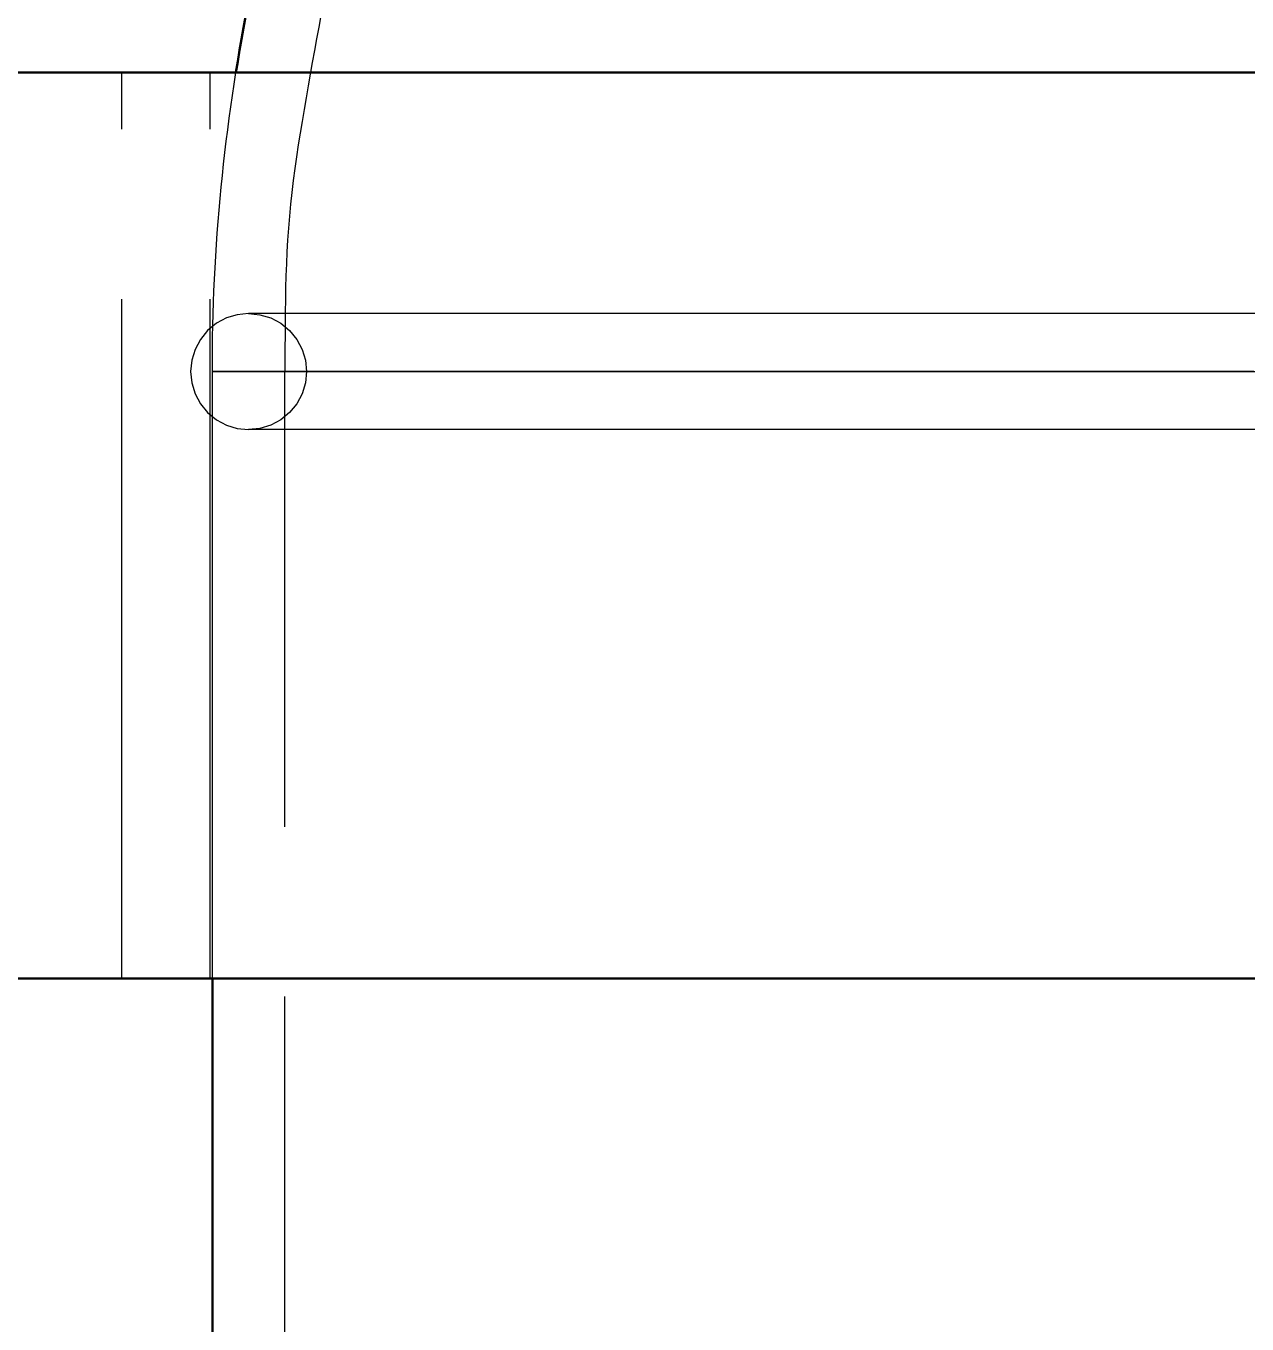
# Model space of a CAD drawing. Header units: millimetres. Extents: x 0 to 594, y 0 to 420.
# Drawn here: x 202.48 to 207.87, y 340.09 to 345.83 of the extents above; entities that cross this region are included whole.
import ezdxf

# ---------------------------------------------------------------- set-up
doc = ezdxf.new("R2010")
doc.units = ezdxf.units.MM
doc.linetypes.add('ISO02-TRAZOS', pattern=[3.75, 3, -0.75])
doc.layers.add('01-VISIBLE', color=7, linetype='CONTINUOUS', lineweight=50)
doc.layers.add('02-OCULTA', color=4, linetype='ISO02-TRAZOS', lineweight=25)

msp = doc.modelspace()

# ---------------------------------------------------------------- linework, layer by layer
at = {"layer": '01-VISIBLE'}
for p, q in [((223.3, 345.62), (182.5, 345.62)), ((223.3, 341.62), (182.5, 341.62)), ((203.3, 291.74), (203.3, 341.62))]:
    msp.add_line(p, q, dxfattribs=at)
msp.add_lwpolyline([(203.4041, 345.62), (203.4121, 345.6694), (203.4204, 345.7187), (203.4289, 345.7679), (203.4377, 345.8172), (203.4469, 345.8663)], dxfattribs=at)
at = {"layer": '02-OCULTA'}
for p, q in [((221.55, 345.62), (182.5, 345.62)), ((221.55, 345.62), (182.5, 345.62)), ((223.3, 345.62), (182.5, 345.62)), ((202.9, 341.62), (202.9, 345.62)), ((203.29, 341.62), (203.29, 345.62)), ((203.3, 341.62), (203.3, 344.3)), ((203.62, 267.29), (203.62, 344.3)), ((221.55, 341.62), (182.5, 341.62)), ((223.3, 341.62), (182.5, 341.62)), ((221.55, 341.62), (182.5, 341.62))]:
    msp.add_line(p, q, dxfattribs=at)
for points in [[(203.7798, 345.8727), (203.7701, 345.8208), (203.7605, 345.7688), (203.751, 345.7169), (203.7416, 345.6649), (203.7323, 345.6129), (203.7232, 345.5609), (203.7141, 345.5089), (203.7051, 345.4568), (203.6964, 345.4047), (203.6878, 345.3526), (203.6795, 345.3005), (203.6715, 345.2482), (203.664, 345.196), (203.6571, 345.1436), (203.6507, 345.0912), (203.645, 345.0387), (203.6401, 344.9861), (203.6358, 344.9334), (203.6323, 344.8808), (203.6293, 344.828), (203.627, 344.7753), (203.6252, 344.7225), (203.6238, 344.6697), (203.6227, 344.6169), (203.622, 344.5641), (203.6214, 344.5113), (203.621, 344.4584), (203.6207, 344.4056), (203.6204, 344.3528), (203.62, 344.3)], [(207.9134, 345.62), (207.8633, 345.62), (207.8132, 345.62), (207.763, 345.62), (207.7129, 345.62), (207.6628, 345.62), (207.6126, 345.62), (207.5625, 345.62), (207.5124, 345.62), (207.4622, 345.62), (207.4121, 345.62), (207.362, 345.62), (207.3118, 345.62), (207.2617, 345.62), (207.2116, 345.62), (207.1614, 345.62), (207.1113, 345.62), (207.0612, 345.62), (207.011, 345.62), (206.9609, 345.62), (206.9108, 345.62), (206.8606, 345.62), (206.8105, 345.62), (206.7603, 345.62), (206.7102, 345.62), (206.6601, 345.62), (206.6099, 345.62), (206.5598, 345.62), (206.5097, 345.62), (206.4595, 345.62), (206.4094, 345.62), (206.3593, 345.62), (206.3091, 345.62), (206.259, 345.62), (206.2089, 345.62), (206.1587, 345.62), (206.1086, 345.62), (206.0585, 345.62), (206.0083, 345.62), (205.9582, 345.62), (205.9081, 345.62), (205.8579, 345.62), (205.8078, 345.62), (205.7577, 345.62), (205.7075, 345.62), (205.6574, 345.62), (205.6073, 345.62), (205.5571, 345.62), (205.507, 345.62), (205.4569, 345.62), (205.4067, 345.62), (205.3566, 345.62), (205.3065, 345.62), (205.2563, 345.62), (205.2062, 345.62), (205.156, 345.62), (205.1059, 345.62), (205.0558, 345.62), (205.0056, 345.62), (204.9555, 345.62), (204.9054, 345.62), (204.8552, 345.62), (204.8051, 345.62), (204.755, 345.62), (204.7048, 345.62), (204.6547, 345.62), (204.6046, 345.62), (204.5544, 345.62), (204.5043, 345.62), (204.4542, 345.62), (204.404, 345.62), (204.3539, 345.62), (204.3038, 345.62), (204.2536, 345.62), (204.2035, 345.62), (204.1534, 345.62), (204.1032, 345.62), (204.0531, 345.62), (204.003, 345.62), (203.9528, 345.62), (203.9027, 345.62), (203.8526, 345.62), (203.8024, 345.62), (203.7523, 345.62), (203.7022, 345.62), (203.652, 345.62), (203.6019, 345.62), (203.5517, 345.62), (203.5016, 345.62), (203.4515, 345.62), (203.4013, 345.62), (203.3512, 345.62), (203.3011, 345.62), (203.2509, 345.62), (203.2008, 345.62), (203.1507, 345.62), (203.1005, 345.62), (203.0504, 345.62), (203.0003, 345.62), (202.9501, 345.62), (202.9, 345.62)], [(202.9, 345.62), (202.95, 345.62), (203, 345.62), (203.05, 345.62), (203.1, 345.62), (203.15, 345.62), (203.2, 345.62), (203.25, 345.62), (203.3, 345.62), (203.35, 345.62), (203.4, 345.62), (203.45, 345.62), (203.5, 345.62), (203.55, 345.62), (203.6, 345.62), (203.65, 345.62), (203.7, 345.62), (203.75, 345.62), (203.8, 345.62), (203.85, 345.62), (203.9, 345.62), (203.95, 345.62), (204, 345.62), (204.05, 345.62), (204.1, 345.62), (204.15, 345.62), (204.2, 345.62), (204.25, 345.62), (204.3, 345.62), (204.35, 345.62), (204.4, 345.62), (204.45, 345.62), (204.5, 345.62), (204.55, 345.62), (204.6, 345.62), (204.65, 345.62), (204.7, 345.62), (204.75, 345.62), (204.8, 345.62), (204.85, 345.62), (204.9, 345.62), (204.95, 345.62), (205, 345.62), (205.05, 345.62), (205.1, 345.62), (205.15, 345.62), (205.2, 345.62), (205.25, 345.62), (205.3, 345.62), (205.35, 345.62), (205.4, 345.62), (205.45, 345.62), (205.5, 345.62), (205.55, 345.62), (205.6, 345.62), (205.65, 345.62), (205.7, 345.62), (205.75, 345.62), (205.8, 345.62), (205.85, 345.62), (205.9, 345.62), (205.95, 345.62), (206, 345.62), (206.05, 345.62), (206.1, 345.62), (206.15, 345.62), (206.2, 345.62), (206.25, 345.62), (206.3, 345.62), (206.35, 345.62), (206.4, 345.62), (206.45, 345.62), (206.5, 345.62), (206.55, 345.62), (206.6, 345.62), (206.65, 345.62), (206.7, 345.62), (206.75, 345.62), (206.8, 345.62), (206.85, 345.62), (206.9, 345.62), (206.95, 345.62), (207, 345.62), (207.05, 345.62), (207.1, 345.62), (207.15, 345.62), (207.2, 345.62), (207.25, 345.62), (207.3, 345.62), (207.35, 345.62), (207.4, 345.62), (207.45, 345.62), (207.5, 345.62), (207.55, 345.62), (207.6, 345.62), (207.65, 345.62), (207.7, 345.62), (207.75, 345.62), (207.8, 345.62), (207.85, 345.62), (207.9, 345.62)], [(207.8925, 345.62), (207.8425, 345.62), (207.7925, 345.62), (207.7424, 345.62), (207.6924, 345.62), (207.6424, 345.62), (207.5924, 345.62), (207.5423, 345.62), (207.4923, 345.62), (207.4423, 345.62), (207.3922, 345.62), (207.3422, 345.62), (207.2922, 345.62), (207.2422, 345.62), (207.1921, 345.62), (207.1421, 345.62), (207.0921, 345.62), (207.0421, 345.62), (206.992, 345.62), (206.942, 345.62), (206.892, 345.62), (206.8419, 345.62), (206.7919, 345.62), (206.7419, 345.62), (206.6919, 345.62), (206.6418, 345.62), (206.5918, 345.62), (206.5418, 345.62), (206.4918, 345.62), (206.4417, 345.62), (206.3917, 345.62), (206.3417, 345.62), (206.2916, 345.62), (206.2416, 345.62), (206.1916, 345.62), (206.1416, 345.62), (206.0915, 345.62), (206.0415, 345.62), (205.9915, 345.62), (205.9415, 345.62), (205.8914, 345.62), (205.8414, 345.62), (205.7914, 345.62), (205.7413, 345.62), (205.6913, 345.62), (205.6413, 345.62), (205.5913, 345.62), (205.5412, 345.62), (205.4912, 345.62), (205.4412, 345.62), (205.3912, 345.62), (205.3411, 345.62), (205.2911, 345.62), (205.2411, 345.62), (205.191, 345.62), (205.141, 345.62), (205.091, 345.62), (205.041, 345.62), (204.9909, 345.62), (204.9409, 345.62), (204.8909, 345.62), (204.8408, 345.62), (204.7908, 345.62), (204.7408, 345.62), (204.6908, 345.62), (204.6407, 345.62), (204.5907, 345.62), (204.5407, 345.62), (204.4907, 345.62), (204.4406, 345.62), (204.3906, 345.62), (204.3406, 345.62), (204.2905, 345.62), (204.2405, 345.62), (204.1905, 345.62), (204.1405, 345.62), (204.0904, 345.62), (204.0404, 345.62), (203.9904, 345.62), (203.9404, 345.62), (203.8903, 345.62), (203.8403, 345.62), (203.7903, 345.62), (203.7402, 345.62), (203.6902, 345.62), (203.6402, 345.62), (203.5902, 345.62), (203.5401, 345.62), (203.4901, 345.62), (203.4401, 345.62), (203.3901, 345.62), (203.34, 345.62), (203.29, 345.62)], [(203.29, 345.62), (203.34, 345.62), (203.3901, 345.62), (203.4401, 345.62), (203.4901, 345.62), (203.5401, 345.62), (203.5902, 345.62), (203.6402, 345.62), (203.6902, 345.62), (203.7402, 345.62), (203.7903, 345.62), (203.8403, 345.62), (203.8903, 345.62), (203.9404, 345.62), (203.9904, 345.62), (204.0404, 345.62), (204.0904, 345.62), (204.1405, 345.62), (204.1905, 345.62), (204.2405, 345.62), (204.2905, 345.62), (204.3406, 345.62), (204.3906, 345.62), (204.4406, 345.62), (204.4907, 345.62), (204.5407, 345.62), (204.5907, 345.62), (204.6407, 345.62), (204.6908, 345.62), (204.7408, 345.62), (204.7908, 345.62), (204.8408, 345.62), (204.8909, 345.62), (204.9409, 345.62), (204.9909, 345.62), (205.041, 345.62), (205.091, 345.62), (205.141, 345.62), (205.191, 345.62), (205.2411, 345.62), (205.2911, 345.62), (205.3411, 345.62), (205.3912, 345.62), (205.4412, 345.62), (205.4912, 345.62), (205.5412, 345.62), (205.5913, 345.62), (205.6413, 345.62), (205.6913, 345.62), (205.7413, 345.62), (205.7914, 345.62), (205.8414, 345.62), (205.8914, 345.62), (205.9415, 345.62), (205.9915, 345.62), (206.0415, 345.62), (206.0915, 345.62), (206.1416, 345.62), (206.1916, 345.62), (206.2416, 345.62), (206.2916, 345.62), (206.3417, 345.62), (206.3917, 345.62), (206.4417, 345.62), (206.4918, 345.62), (206.5418, 345.62), (206.5918, 345.62), (206.6418, 345.62), (206.6919, 345.62), (206.7419, 345.62), (206.7919, 345.62), (206.8419, 345.62), (206.892, 345.62), (206.942, 345.62), (206.992, 345.62), (207.0421, 345.62), (207.0921, 345.62), (207.1421, 345.62), (207.1921, 345.62), (207.2422, 345.62), (207.2922, 345.62), (207.3422, 345.62), (207.3922, 345.62), (207.4423, 345.62), (207.4923, 345.62), (207.5423, 345.62), (207.5924, 345.62), (207.6424, 345.62), (207.6924, 345.62), (207.7424, 345.62), (207.7925, 345.62), (207.8425, 345.62), (207.8925, 345.62)], [(203.3, 344.3), (203.3001, 344.351), (203.3005, 344.402), (203.3012, 344.4529), (203.3023, 344.5039), (203.3036, 344.5549), (203.3053, 344.6058), (203.3073, 344.6568), (203.3096, 344.7077), (203.3122, 344.7586), (203.3152, 344.8095), (203.3184, 344.8604), (203.322, 344.9112), (203.3259, 344.9621), (203.33, 345.0129), (203.3345, 345.0637), (203.3393, 345.1144), (203.3444, 345.1651), (203.3498, 345.2158), (203.3556, 345.2665), (203.3616, 345.3171), (203.3679, 345.3677), (203.3746, 345.4182), (203.3815, 345.4687), (203.3887, 345.5192), (203.3963, 345.5696), (203.4041, 345.62)], [(203.46, 344.556), (203.4101, 344.5511), (203.362, 344.5365), (203.3178, 344.5129), (203.279, 344.481), (203.2471, 344.4422), (203.2235, 344.398), (203.2089, 344.3499), (203.204, 344.3)], [(207.9192, 344.556), (207.8691, 344.556), (207.819, 344.556), (207.7689, 344.556), (207.7188, 344.556), (207.6687, 344.556), (207.6186, 344.556), (207.5685, 344.556), (207.5184, 344.556), (207.4683, 344.556), (207.4182, 344.556), (207.3681, 344.556), (207.318, 344.556), (207.2679, 344.556), (207.2178, 344.556), (207.1677, 344.556), (207.1176, 344.556), (207.0675, 344.556), (207.0174, 344.556), (206.9673, 344.556), (206.9172, 344.556), (206.867, 344.556), (206.8169, 344.556), (206.7668, 344.556), (206.7167, 344.556), (206.6666, 344.556), (206.6165, 344.556), (206.5664, 344.556), (206.5163, 344.556), (206.4662, 344.556), (206.4161, 344.556), (206.366, 344.556), (206.3159, 344.556), (206.2658, 344.556), (206.2157, 344.556), (206.1656, 344.556), (206.1155, 344.556), (206.0654, 344.556), (206.0153, 344.556), (205.9652, 344.556), (205.9151, 344.556), (205.865, 344.556), (205.8149, 344.556), (205.7648, 344.556), (205.7147, 344.556), (205.6646, 344.556), (205.6145, 344.556), (205.5644, 344.556), (205.5142, 344.556), (205.4641, 344.556), (205.414, 344.556), (205.3639, 344.556), (205.3138, 344.556), (205.2637, 344.556), (205.2136, 344.556), (205.1635, 344.556), (205.1134, 344.556), (205.0633, 344.556), (205.0132, 344.556), (204.9631, 344.556), (204.913, 344.556), (204.8629, 344.556), (204.8128, 344.556), (204.7627, 344.556), (204.7126, 344.556), (204.6625, 344.556), (204.6124, 344.556), (204.5623, 344.556), (204.5122, 344.556), (204.4621, 344.556), (204.412, 344.556), (204.3619, 344.556), (204.3118, 344.556), (204.2617, 344.556), (204.2116, 344.556), (204.1615, 344.556), (204.1113, 344.556), (204.0612, 344.556), (204.0111, 344.556), (203.961, 344.556), (203.9109, 344.556), (203.8608, 344.556), (203.8107, 344.556), (203.7606, 344.556), (203.7105, 344.556), (203.6604, 344.556), (203.6103, 344.556), (203.5602, 344.556), (203.5101, 344.556), (203.46, 344.556)], [(207.9082, 344.556), (207.8115, 344.556), (207.7148, 344.556), (207.6181, 344.556), (207.5214, 344.556), (207.4247, 344.556), (207.328, 344.556), (207.2313, 344.556), (207.1346, 344.556), (207.0379, 344.556), (206.9412, 344.556), (206.8445, 344.556), (206.7478, 344.556), (206.6511, 344.556), (206.5544, 344.556), (206.4577, 344.556), (206.361, 344.556), (206.2643, 344.556), (206.1676, 344.556), (206.0709, 344.556), (205.9742, 344.556), (205.8775, 344.556), (205.7808, 344.556), (205.6841, 344.556), (205.5874, 344.556), (205.4907, 344.556), (205.394, 344.556), (205.2973, 344.556), (205.2006, 344.556), (205.1039, 344.556), (205.0072, 344.556), (204.9105, 344.556), (204.8138, 344.556), (204.7171, 344.556), (204.6204, 344.556), (204.5237, 344.556), (204.427, 344.556), (204.3303, 344.556), (204.2336, 344.556), (204.1369, 344.556), (204.0402, 344.556), (203.9435, 344.556), (203.8468, 344.556), (203.7501, 344.556), (203.6534, 344.556), (203.5567, 344.556), (203.46, 344.556)], [(203.46, 344.556), (203.5099, 344.5511), (203.558, 344.5365), (203.6022, 344.5129), (203.641, 344.481), (203.6729, 344.4422), (203.6965, 344.398), (203.7111, 344.3499), (203.716, 344.3), (203.7111, 344.2501), (203.6965, 344.202), (203.6729, 344.1578), (203.641, 344.119), (203.6022, 344.0871), (203.558, 344.0635), (203.5099, 344.0489), (203.46, 344.044)], [(203.204, 344.3), (203.2089, 344.2501), (203.2235, 344.202), (203.2471, 344.1578), (203.279, 344.119), (203.3178, 344.0871), (203.362, 344.0635), (203.4101, 344.0489), (203.46, 344.044)], [(207.9, 344.3), (207.85, 344.3), (207.8, 344.3), (207.75, 344.3), (207.7, 344.3), (207.65, 344.3), (207.6, 344.3), (207.55, 344.3), (207.5, 344.3), (207.45, 344.3), (207.4, 344.3), (207.35, 344.3), (207.3, 344.3), (207.25, 344.3), (207.2, 344.3), (207.15, 344.3), (207.1, 344.3), (207.05, 344.3), (207, 344.3), (206.95, 344.3), (206.9, 344.3), (206.85, 344.3), (206.8, 344.3), (206.75, 344.3), (206.7, 344.3), (206.65, 344.3), (206.6, 344.3), (206.55, 344.3), (206.5, 344.3), (206.45, 344.3), (206.4, 344.3), (206.35, 344.3), (206.3, 344.3), (206.25, 344.3), (206.2, 344.3), (206.15, 344.3), (206.1, 344.3), (206.05, 344.3), (206, 344.3), (205.95, 344.3), (205.9, 344.3), (205.85, 344.3), (205.8, 344.3), (205.75, 344.3), (205.7, 344.3), (205.65, 344.3), (205.6, 344.3), (205.55, 344.3), (205.5, 344.3), (205.45, 344.3), (205.4, 344.3), (205.35, 344.3), (205.3, 344.3), (205.25, 344.3), (205.2, 344.3), (205.15, 344.3), (205.1, 344.3), (205.05, 344.3), (205, 344.3), (204.95, 344.3), (204.9, 344.3), (204.85, 344.3), (204.8, 344.3), (204.75, 344.3), (204.7, 344.3), (204.65, 344.3), (204.6, 344.3), (204.55, 344.3), (204.5, 344.3), (204.45, 344.3), (204.4, 344.3), (204.35, 344.3), (204.3, 344.3), (204.25, 344.3), (204.2, 344.3), (204.15, 344.3), (204.1, 344.3), (204.05, 344.3), (204, 344.3), (203.95, 344.3), (203.9, 344.3), (203.85, 344.3), (203.8, 344.3), (203.75, 344.3), (203.7, 344.3), (203.65, 344.3), (203.6, 344.3), (203.55, 344.3), (203.5, 344.3), (203.45, 344.3), (203.4, 344.3), (203.35, 344.3), (203.3, 344.3)], [(203.3, 344.3), (203.3975, 344.3), (203.495, 344.3), (203.5925, 344.3), (203.69, 344.3), (203.7875, 344.3), (203.885, 344.3), (203.9825, 344.3), (204.08, 344.3), (204.1775, 344.3), (204.275, 344.3), (204.3725, 344.3), (204.47, 344.3), (204.5675, 344.3), (204.665, 344.3), (204.7625, 344.3), (204.86, 344.3), (204.9575, 344.3), (205.055, 344.3), (205.1525, 344.3), (205.25, 344.3), (205.3475, 344.3), (205.445, 344.3), (205.5425, 344.3), (205.64, 344.3), (205.7375, 344.3), (205.835, 344.3), (205.9325, 344.3), (206.03, 344.3), (206.1275, 344.3), (206.225, 344.3), (206.3225, 344.3), (206.42, 344.3), (206.5175, 344.3), (206.615, 344.3), (206.7125, 344.3), (206.81, 344.3), (206.9075, 344.3), (207.005, 344.3), (207.1025, 344.3), (207.2, 344.3), (207.2975, 344.3), (207.395, 344.3), (207.4925, 344.3), (207.59, 344.3), (207.6875, 344.3), (207.785, 344.3), (207.8825, 344.3)], [(207.9, 344.3), (207.85, 344.3), (207.8, 344.3), (207.75, 344.3), (207.7, 344.3), (207.65, 344.3), (207.6, 344.3), (207.55, 344.3), (207.5, 344.3), (207.45, 344.3), (207.4, 344.3), (207.35, 344.3), (207.3, 344.3), (207.25, 344.3), (207.2, 344.3), (207.15, 344.3), (207.1, 344.3), (207.05, 344.3), (207, 344.3), (206.95, 344.3), (206.9, 344.3), (206.85, 344.3), (206.8, 344.3), (206.75, 344.3), (206.7, 344.3), (206.65, 344.3), (206.6, 344.3), (206.55, 344.3), (206.5, 344.3), (206.45, 344.3), (206.4, 344.3), (206.35, 344.3), (206.3, 344.3), (206.25, 344.3), (206.2, 344.3), (206.15, 344.3), (206.1, 344.3), (206.05, 344.3), (206, 344.3), (205.95, 344.3), (205.9, 344.3), (205.85, 344.3), (205.8, 344.3), (205.75, 344.3), (205.7, 344.3), (205.65, 344.3), (205.6, 344.3), (205.55, 344.3), (205.5, 344.3), (205.45, 344.3), (205.4, 344.3), (205.35, 344.3), (205.3, 344.3), (205.25, 344.3), (205.2, 344.3), (205.15, 344.3), (205.1, 344.3), (205.05, 344.3), (205, 344.3), (204.95, 344.3), (204.9, 344.3), (204.85, 344.3), (204.8, 344.3), (204.75, 344.3), (204.7, 344.3), (204.65, 344.3), (204.6, 344.3), (204.55, 344.3), (204.5, 344.3), (204.45, 344.3), (204.4, 344.3), (204.35, 344.3), (204.3, 344.3), (204.25, 344.3), (204.2, 344.3), (204.15, 344.3), (204.1, 344.3), (204.05, 344.3), (204, 344.3), (203.95, 344.3), (203.9, 344.3), (203.85, 344.3), (203.8, 344.3), (203.75, 344.3), (203.7, 344.3), (203.65, 344.3), (203.6, 344.3), (203.55, 344.3), (203.5, 344.3), (203.45, 344.3), (203.4, 344.3), (203.35, 344.3), (203.3, 344.3)], [(203.3, 344.3), (203.3975, 344.3), (203.495, 344.3), (203.5925, 344.3), (203.69, 344.3), (203.7875, 344.3), (203.885, 344.3), (203.9825, 344.3), (204.08, 344.3), (204.1775, 344.3), (204.275, 344.3), (204.3725, 344.3), (204.47, 344.3), (204.5675, 344.3), (204.665, 344.3), (204.7625, 344.3), (204.86, 344.3), (204.9575, 344.3), (205.055, 344.3), (205.1525, 344.3), (205.25, 344.3), (205.3475, 344.3), (205.445, 344.3), (205.5425, 344.3), (205.64, 344.3), (205.7375, 344.3), (205.835, 344.3), (205.9325, 344.3), (206.03, 344.3), (206.1275, 344.3), (206.225, 344.3), (206.3225, 344.3), (206.42, 344.3), (206.5175, 344.3), (206.615, 344.3), (206.7125, 344.3), (206.81, 344.3), (206.9075, 344.3), (207.005, 344.3), (207.1025, 344.3), (207.2, 344.3), (207.2975, 344.3), (207.395, 344.3), (207.4925, 344.3), (207.59, 344.3), (207.6875, 344.3), (207.785, 344.3), (207.8825, 344.3)], [(207.8767, 344.3), (207.8266, 344.3), (207.7765, 344.3), (207.7264, 344.3), (207.6763, 344.3), (207.6263, 344.3), (207.5762, 344.3), (207.5261, 344.3), (207.476, 344.3), (207.426, 344.3), (207.3759, 344.3), (207.3258, 344.3), (207.2757, 344.3), (207.2256, 344.3), (207.1756, 344.3), (207.1255, 344.3), (207.0754, 344.3), (207.0253, 344.3), (206.9752, 344.3), (206.9252, 344.3), (206.8751, 344.3), (206.825, 344.3), (206.7749, 344.3), (206.7249, 344.3), (206.6748, 344.3), (206.6247, 344.3), (206.5746, 344.3), (206.5245, 344.3), (206.4745, 344.3), (206.4244, 344.3), (206.3743, 344.3), (206.3242, 344.3), (206.2742, 344.3), (206.2241, 344.3), (206.174, 344.3), (206.1239, 344.3), (206.0738, 344.3), (206.0238, 344.3), (205.9737, 344.3), (205.9236, 344.3), (205.8735, 344.3), (205.8234, 344.3), (205.7734, 344.3), (205.7233, 344.3), (205.6732, 344.3), (205.6231, 344.3), (205.5731, 344.3), (205.523, 344.3), (205.4729, 344.3), (205.4228, 344.3), (205.3727, 344.3), (205.3227, 344.3), (205.2726, 344.3), (205.2225, 344.3), (205.1724, 344.3), (205.1223, 344.3), (205.0723, 344.3), (205.0222, 344.3), (204.9721, 344.3), (204.922, 344.3), (204.872, 344.3), (204.8219, 344.3), (204.7718, 344.3), (204.7217, 344.3), (204.6716, 344.3), (204.6216, 344.3), (204.5715, 344.3), (204.5214, 344.3), (204.4713, 344.3), (204.4213, 344.3), (204.3712, 344.3), (204.3211, 344.3), (204.271, 344.3), (204.2209, 344.3), (204.1709, 344.3), (204.1208, 344.3), (204.0707, 344.3), (204.0206, 344.3), (203.9705, 344.3), (203.9205, 344.3), (203.8704, 344.3), (203.8203, 344.3), (203.7702, 344.3), (203.7202, 344.3), (203.6701, 344.3), (203.62, 344.3)], [(203.62, 344.3), (203.7159, 344.3), (203.8118, 344.3), (203.9077, 344.3), (204.0036, 344.3), (204.0995, 344.3), (204.1954, 344.3), (204.2913, 344.3), (204.3872, 344.3), (204.4831, 344.3), (204.579, 344.3), (204.6749, 344.3), (204.7708, 344.3), (204.8667, 344.3), (204.9626, 344.3), (205.0585, 344.3), (205.1544, 344.3), (205.2503, 344.3), (205.3462, 344.3), (205.4421, 344.3), (205.538, 344.3), (205.6339, 344.3), (205.7298, 344.3), (205.8257, 344.3), (205.9216, 344.3), (206.0175, 344.3), (206.1134, 344.3), (206.2093, 344.3), (206.3052, 344.3), (206.4011, 344.3), (206.497, 344.3), (206.5929, 344.3), (206.6888, 344.3), (206.7847, 344.3), (206.8806, 344.3), (206.9765, 344.3), (207.0724, 344.3), (207.1683, 344.3), (207.2642, 344.3), (207.3601, 344.3), (207.456, 344.3), (207.5519, 344.3), (207.6478, 344.3), (207.7437, 344.3), (207.8396, 344.3), (207.9355, 344.3)], [(207.8767, 344.3), (207.8266, 344.3), (207.7765, 344.3), (207.7264, 344.3), (207.6763, 344.3), (207.6263, 344.3), (207.5762, 344.3), (207.5261, 344.3), (207.476, 344.3), (207.426, 344.3), (207.3759, 344.3), (207.3258, 344.3), (207.2757, 344.3), (207.2256, 344.3), (207.1756, 344.3), (207.1255, 344.3), (207.0754, 344.3), (207.0253, 344.3), (206.9752, 344.3), (206.9252, 344.3), (206.8751, 344.3), (206.825, 344.3), (206.7749, 344.3), (206.7249, 344.3), (206.6748, 344.3), (206.6247, 344.3), (206.5746, 344.3), (206.5245, 344.3), (206.4745, 344.3), (206.4244, 344.3), (206.3743, 344.3), (206.3242, 344.3), (206.2742, 344.3), (206.2241, 344.3), (206.174, 344.3), (206.1239, 344.3), (206.0738, 344.3), (206.0238, 344.3), (205.9737, 344.3), (205.9236, 344.3), (205.8735, 344.3), (205.8234, 344.3), (205.7734, 344.3), (205.7233, 344.3), (205.6732, 344.3), (205.6231, 344.3), (205.5731, 344.3), (205.523, 344.3), (205.4729, 344.3), (205.4228, 344.3), (205.3727, 344.3), (205.3227, 344.3), (205.2726, 344.3), (205.2225, 344.3), (205.1724, 344.3), (205.1223, 344.3), (205.0723, 344.3), (205.0222, 344.3), (204.9721, 344.3), (204.922, 344.3), (204.872, 344.3), (204.8219, 344.3), (204.7718, 344.3), (204.7217, 344.3), (204.6716, 344.3), (204.6216, 344.3), (204.5715, 344.3), (204.5214, 344.3), (204.4713, 344.3), (204.4213, 344.3), (204.3712, 344.3), (204.3211, 344.3), (204.271, 344.3), (204.2209, 344.3), (204.1709, 344.3), (204.1208, 344.3), (204.0707, 344.3), (204.0206, 344.3), (203.9705, 344.3), (203.9205, 344.3), (203.8704, 344.3), (203.8203, 344.3), (203.7702, 344.3), (203.7202, 344.3), (203.6701, 344.3), (203.62, 344.3)], [(203.62, 344.3), (203.7159, 344.3), (203.8118, 344.3), (203.9077, 344.3), (204.0036, 344.3), (204.0995, 344.3), (204.1954, 344.3), (204.2913, 344.3), (204.3872, 344.3), (204.4831, 344.3), (204.579, 344.3), (204.6749, 344.3), (204.7708, 344.3), (204.8667, 344.3), (204.9626, 344.3), (205.0585, 344.3), (205.1544, 344.3), (205.2503, 344.3), (205.3462, 344.3), (205.4421, 344.3), (205.538, 344.3), (205.6339, 344.3), (205.7298, 344.3), (205.8257, 344.3), (205.9216, 344.3), (206.0175, 344.3), (206.1134, 344.3), (206.2093, 344.3), (206.3052, 344.3), (206.4011, 344.3), (206.497, 344.3), (206.5929, 344.3), (206.6888, 344.3), (206.7847, 344.3), (206.8806, 344.3), (206.9765, 344.3), (207.0724, 344.3), (207.1683, 344.3), (207.2642, 344.3), (207.3601, 344.3), (207.456, 344.3), (207.5519, 344.3), (207.6478, 344.3), (207.7437, 344.3), (207.8396, 344.3), (207.9355, 344.3)], [(207.9192, 344.044), (207.8691, 344.044), (207.819, 344.044), (207.7689, 344.044), (207.7188, 344.044), (207.6687, 344.044), (207.6186, 344.044), (207.5685, 344.044), (207.5184, 344.044), (207.4683, 344.044), (207.4182, 344.044), (207.3681, 344.044), (207.318, 344.044), (207.2679, 344.044), (207.2178, 344.044), (207.1677, 344.044), (207.1176, 344.044), (207.0675, 344.044), (207.0174, 344.044), (206.9673, 344.044), (206.9172, 344.044), (206.867, 344.044), (206.8169, 344.044), (206.7668, 344.044), (206.7167, 344.044), (206.6666, 344.044), (206.6165, 344.044), (206.5664, 344.044), (206.5163, 344.044), (206.4662, 344.044), (206.4161, 344.044), (206.366, 344.044), (206.3159, 344.044), (206.2658, 344.044), (206.2157, 344.044), (206.1656, 344.044), (206.1155, 344.044), (206.0654, 344.044), (206.0153, 344.044), (205.9652, 344.044), (205.9151, 344.044), (205.865, 344.044), (205.8149, 344.044), (205.7648, 344.044), (205.7147, 344.044), (205.6646, 344.044), (205.6145, 344.044), (205.5644, 344.044), (205.5142, 344.044), (205.4641, 344.044), (205.414, 344.044), (205.3639, 344.044), (205.3138, 344.044), (205.2637, 344.044), (205.2136, 344.044), (205.1635, 344.044), (205.1134, 344.044), (205.0633, 344.044), (205.0132, 344.044), (204.9631, 344.044), (204.913, 344.044), (204.8629, 344.044), (204.8128, 344.044), (204.7627, 344.044), (204.7126, 344.044), (204.6625, 344.044), (204.6124, 344.044), (204.5623, 344.044), (204.5122, 344.044), (204.4621, 344.044), (204.412, 344.044), (204.3619, 344.044), (204.3118, 344.044), (204.2617, 344.044), (204.2116, 344.044), (204.1615, 344.044), (204.1113, 344.044), (204.0612, 344.044), (204.0111, 344.044), (203.961, 344.044), (203.9109, 344.044), (203.8608, 344.044), (203.8107, 344.044), (203.7606, 344.044), (203.7105, 344.044), (203.6604, 344.044), (203.6103, 344.044), (203.5602, 344.044), (203.5101, 344.044), (203.46, 344.044)], [(207.9082, 344.044), (207.8115, 344.044), (207.7148, 344.044), (207.6181, 344.044), (207.5214, 344.044), (207.4247, 344.044), (207.328, 344.044), (207.2313, 344.044), (207.1346, 344.044), (207.0379, 344.044), (206.9412, 344.044), (206.8445, 344.044), (206.7478, 344.044), (206.6511, 344.044), (206.5544, 344.044), (206.4577, 344.044), (206.361, 344.044), (206.2643, 344.044), (206.1676, 344.044), (206.0709, 344.044), (205.9742, 344.044), (205.8775, 344.044), (205.7808, 344.044), (205.6841, 344.044), (205.5874, 344.044), (205.4907, 344.044), (205.394, 344.044), (205.2973, 344.044), (205.2006, 344.044), (205.1039, 344.044), (205.0072, 344.044), (204.9105, 344.044), (204.8138, 344.044), (204.7171, 344.044), (204.6204, 344.044), (204.5237, 344.044), (204.427, 344.044), (204.3303, 344.044), (204.2336, 344.044), (204.1369, 344.044), (204.0402, 344.044), (203.9435, 344.044), (203.8468, 344.044), (203.7501, 344.044), (203.6534, 344.044), (203.5567, 344.044), (203.46, 344.044)], [(207.9134, 341.62), (207.8633, 341.62), (207.8132, 341.62), (207.763, 341.62), (207.7129, 341.62), (207.6628, 341.62), (207.6126, 341.62), (207.5625, 341.62), (207.5124, 341.62), (207.4622, 341.62), (207.4121, 341.62), (207.362, 341.62), (207.3118, 341.62), (207.2617, 341.62), (207.2116, 341.62), (207.1614, 341.62), (207.1113, 341.62), (207.0612, 341.62), (207.011, 341.62), (206.9609, 341.62), (206.9108, 341.62), (206.8606, 341.62), (206.8105, 341.62), (206.7603, 341.62), (206.7102, 341.62), (206.6601, 341.62), (206.6099, 341.62), (206.5598, 341.62), (206.5097, 341.62), (206.4595, 341.62), (206.4094, 341.62), (206.3593, 341.62), (206.3091, 341.62), (206.259, 341.62), (206.2089, 341.62), (206.1587, 341.62), (206.1086, 341.62), (206.0585, 341.62), (206.0083, 341.62), (205.9582, 341.62), (205.9081, 341.62), (205.8579, 341.62), (205.8078, 341.62), (205.7577, 341.62), (205.7075, 341.62), (205.6574, 341.62), (205.6073, 341.62), (205.5571, 341.62), (205.507, 341.62), (205.4569, 341.62), (205.4067, 341.62), (205.3566, 341.62), (205.3065, 341.62), (205.2563, 341.62), (205.2062, 341.62), (205.156, 341.62), (205.1059, 341.62), (205.0558, 341.62), (205.0056, 341.62), (204.9555, 341.62), (204.9054, 341.62), (204.8552, 341.62), (204.8051, 341.62), (204.755, 341.62), (204.7048, 341.62), (204.6547, 341.62), (204.6046, 341.62), (204.5544, 341.62), (204.5043, 341.62), (204.4542, 341.62), (204.404, 341.62), (204.3539, 341.62), (204.3038, 341.62), (204.2536, 341.62), (204.2035, 341.62), (204.1534, 341.62), (204.1032, 341.62), (204.0531, 341.62), (204.003, 341.62), (203.9528, 341.62), (203.9027, 341.62), (203.8526, 341.62), (203.8024, 341.62), (203.7523, 341.62), (203.7022, 341.62), (203.652, 341.62), (203.6019, 341.62), (203.5517, 341.62), (203.5016, 341.62), (203.4515, 341.62), (203.4013, 341.62), (203.3512, 341.62), (203.3011, 341.62), (203.2509, 341.62), (203.2008, 341.62), (203.1507, 341.62), (203.1005, 341.62), (203.0504, 341.62), (203.0003, 341.62), (202.9501, 341.62), (202.9, 341.62)], [(202.9, 341.62), (202.95, 341.62), (203, 341.62), (203.05, 341.62), (203.1, 341.62), (203.15, 341.62), (203.2, 341.62), (203.25, 341.62), (203.3, 341.62), (203.35, 341.62), (203.4, 341.62), (203.45, 341.62), (203.5, 341.62), (203.55, 341.62), (203.6, 341.62), (203.65, 341.62), (203.7, 341.62), (203.75, 341.62), (203.8, 341.62), (203.85, 341.62), (203.9, 341.62), (203.95, 341.62), (204, 341.62), (204.05, 341.62), (204.1, 341.62), (204.15, 341.62), (204.2, 341.62), (204.25, 341.62), (204.3, 341.62), (204.35, 341.62), (204.4, 341.62), (204.45, 341.62), (204.5, 341.62), (204.55, 341.62), (204.6, 341.62), (204.65, 341.62), (204.7, 341.62), (204.75, 341.62), (204.8, 341.62), (204.85, 341.62), (204.9, 341.62), (204.95, 341.62), (205, 341.62), (205.05, 341.62), (205.1, 341.62), (205.15, 341.62), (205.2, 341.62), (205.25, 341.62), (205.3, 341.62), (205.35, 341.62), (205.4, 341.62), (205.45, 341.62), (205.5, 341.62), (205.55, 341.62), (205.6, 341.62), (205.65, 341.62), (205.7, 341.62), (205.75, 341.62), (205.8, 341.62), (205.85, 341.62), (205.9, 341.62), (205.95, 341.62), (206, 341.62), (206.05, 341.62), (206.1, 341.62), (206.15, 341.62), (206.2, 341.62), (206.25, 341.62), (206.3, 341.62), (206.35, 341.62), (206.4, 341.62), (206.45, 341.62), (206.5, 341.62), (206.55, 341.62), (206.6, 341.62), (206.65, 341.62), (206.7, 341.62), (206.75, 341.62), (206.8, 341.62), (206.85, 341.62), (206.9, 341.62), (206.95, 341.62), (207, 341.62), (207.05, 341.62), (207.1, 341.62), (207.15, 341.62), (207.2, 341.62), (207.25, 341.62), (207.3, 341.62), (207.35, 341.62), (207.4, 341.62), (207.45, 341.62), (207.5, 341.62), (207.55, 341.62), (207.6, 341.62), (207.65, 341.62), (207.7, 341.62), (207.75, 341.62), (207.8, 341.62), (207.85, 341.62), (207.9, 341.62)], [(207.8925, 341.62), (207.8425, 341.62), (207.7925, 341.62), (207.7424, 341.62), (207.6924, 341.62), (207.6424, 341.62), (207.5924, 341.62), (207.5423, 341.62), (207.4923, 341.62), (207.4423, 341.62), (207.3922, 341.62), (207.3422, 341.62), (207.2922, 341.62), (207.2422, 341.62), (207.1921, 341.62), (207.1421, 341.62), (207.0921, 341.62), (207.0421, 341.62), (206.992, 341.62), (206.942, 341.62), (206.892, 341.62), (206.8419, 341.62), (206.7919, 341.62), (206.7419, 341.62), (206.6919, 341.62), (206.6418, 341.62), (206.5918, 341.62), (206.5418, 341.62), (206.4918, 341.62), (206.4417, 341.62), (206.3917, 341.62), (206.3417, 341.62), (206.2916, 341.62), (206.2416, 341.62), (206.1916, 341.62), (206.1416, 341.62), (206.0915, 341.62), (206.0415, 341.62), (205.9915, 341.62), (205.9415, 341.62), (205.8914, 341.62), (205.8414, 341.62), (205.7914, 341.62), (205.7413, 341.62), (205.6913, 341.62), (205.6413, 341.62), (205.5913, 341.62), (205.5412, 341.62), (205.4912, 341.62), (205.4412, 341.62), (205.3912, 341.62), (205.3411, 341.62), (205.2911, 341.62), (205.2411, 341.62), (205.191, 341.62), (205.141, 341.62), (205.091, 341.62), (205.041, 341.62), (204.9909, 341.62), (204.9409, 341.62), (204.8909, 341.62), (204.8408, 341.62), (204.7908, 341.62), (204.7408, 341.62), (204.6908, 341.62), (204.6407, 341.62), (204.5907, 341.62), (204.5407, 341.62), (204.4907, 341.62), (204.4406, 341.62), (204.3906, 341.62), (204.3406, 341.62), (204.2905, 341.62), (204.2405, 341.62), (204.1905, 341.62), (204.1405, 341.62), (204.0904, 341.62), (204.0404, 341.62), (203.9904, 341.62), (203.9404, 341.62), (203.8903, 341.62), (203.8403, 341.62), (203.7903, 341.62), (203.7402, 341.62), (203.6902, 341.62), (203.6402, 341.62), (203.5902, 341.62), (203.5401, 341.62), (203.4901, 341.62), (203.4401, 341.62), (203.3901, 341.62), (203.34, 341.62), (203.29, 341.62)], [(203.29, 341.62), (203.34, 341.62), (203.3901, 341.62), (203.4401, 341.62), (203.4901, 341.62), (203.5401, 341.62), (203.5902, 341.62), (203.6402, 341.62), (203.6902, 341.62), (203.7402, 341.62), (203.7903, 341.62), (203.8403, 341.62), (203.8903, 341.62), (203.9404, 341.62), (203.9904, 341.62), (204.0404, 341.62), (204.0904, 341.62), (204.1405, 341.62), (204.1905, 341.62), (204.2405, 341.62), (204.2905, 341.62), (204.3406, 341.62), (204.3906, 341.62), (204.4406, 341.62), (204.4907, 341.62), (204.5407, 341.62), (204.5907, 341.62), (204.6407, 341.62), (204.6908, 341.62), (204.7408, 341.62), (204.7908, 341.62), (204.8408, 341.62), (204.8909, 341.62), (204.9409, 341.62), (204.9909, 341.62), (205.041, 341.62), (205.091, 341.62), (205.141, 341.62), (205.191, 341.62), (205.2411, 341.62), (205.2911, 341.62), (205.3411, 341.62), (205.3912, 341.62), (205.4412, 341.62), (205.4912, 341.62), (205.5412, 341.62), (205.5913, 341.62), (205.6413, 341.62), (205.6913, 341.62), (205.7413, 341.62), (205.7914, 341.62), (205.8414, 341.62), (205.8914, 341.62), (205.9415, 341.62), (205.9915, 341.62), (206.0415, 341.62), (206.0915, 341.62), (206.1416, 341.62), (206.1916, 341.62), (206.2416, 341.62), (206.2916, 341.62), (206.3417, 341.62), (206.3917, 341.62), (206.4417, 341.62), (206.4918, 341.62), (206.5418, 341.62), (206.5918, 341.62), (206.6418, 341.62), (206.6919, 341.62), (206.7419, 341.62), (206.7919, 341.62), (206.8419, 341.62), (206.892, 341.62), (206.942, 341.62), (206.992, 341.62), (207.0421, 341.62), (207.0921, 341.62), (207.1421, 341.62), (207.1921, 341.62), (207.2422, 341.62), (207.2922, 341.62), (207.3422, 341.62), (207.3922, 341.62), (207.4423, 341.62), (207.4923, 341.62), (207.5423, 341.62), (207.5924, 341.62), (207.6424, 341.62), (207.6924, 341.62), (207.7424, 341.62), (207.7925, 341.62), (207.8425, 341.62), (207.8925, 341.62)]]:
    msp.add_lwpolyline(points, dxfattribs=at)

doc.saveas('drawing.dxf')
